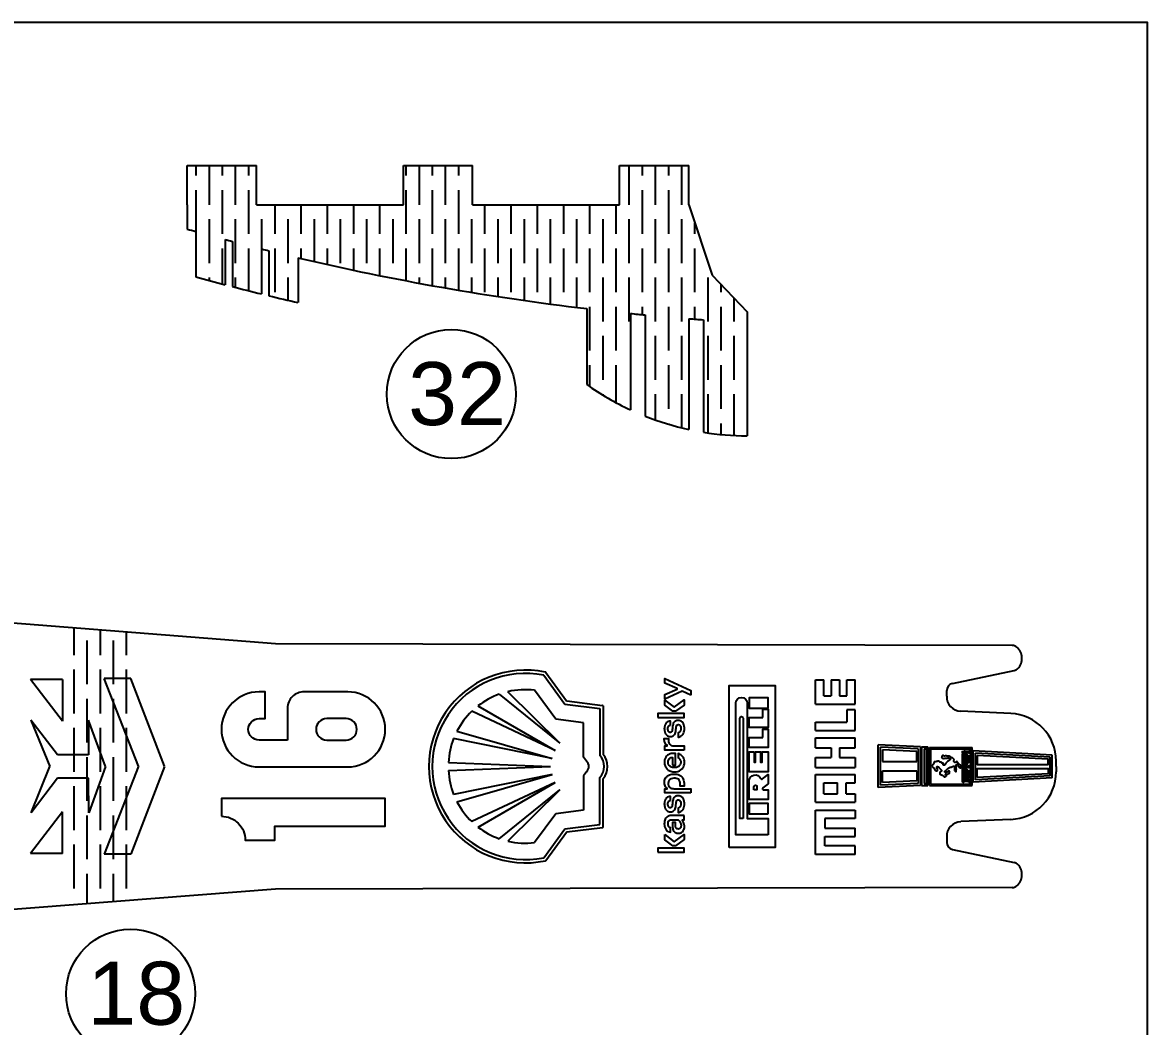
# Model space of a CAD drawing. Header units: centimetres. Extents: x 56783 to 57745, y 15612 to 15912.
# Drawn here: x 57197.5 to 57283.2, y 15835.4 to 15911.9 of the extents above; entities that cross this region are included whole.
import ezdxf

# ---------------------------------------------------------------- set-up
doc = ezdxf.new("R2010")
doc.units = ezdxf.units.CM
doc.header["$MEASUREMENT"] = 0
for name, color, linetype in [('Exterior', 7, 'Continuous'), ('Kerf', 1, 'Continuous'), ('NUMEROS', 7, 'Continuous'), ('Publicidades', 6, 'Continuous')]:
    doc.layers.add(name, color=color, linetype=linetype)

msp = doc.modelspace()

# ---------------------------------------------------------------- linework, layer by layer
at = {"color": 6}
for p, q in [((57265.898, 15856.688), (57265.898, 15853.743)), ((57265.981, 15856.69), (57265.981, 15853.741)), ((57266.462, 15853.741), (57266.462, 15856.69)), ((57266.592, 15853.752), (57266.592, 15856.624)), ((57269.836, 15853.752), (57269.836, 15856.624)), ((57265.898, 15853.743), (57262.676, 15853.596)), ((57265.731, 15853.902), (57262.843, 15853.771)), ((57265.981, 15853.741), (57266.462, 15853.741))]:
    msp.add_line(p, q, dxfattribs=at)
at = {"layer": 'Exterior'}
for p, q in [((57210.019, 15900.989), (57215.297, 15900.989)), ((57210.019, 15897.989), (57210.019, 15900.989)), ((57215.297, 15897.989), (57215.297, 15900.989)), ((57226.492, 15900.989), (57231.769, 15900.989)), ((57226.492, 15897.989), (57226.492, 15900.989)), ((57231.769, 15897.989), (57231.769, 15900.989)), ((57242.964, 15900.989), (57248.242, 15900.989)), ((57242.964, 15897.989), (57242.964, 15900.989)), ((57248.242, 15897.989), (57248.242, 15900.989)), ((57210.019, 15897.989), (57210.019, 15896.134)), ((57215.297, 15897.989), (57226.492, 15897.989)), ((57231.769, 15897.989), (57242.964, 15897.989)), ((57248.242, 15897.989), (57250.035, 15892.631)), ((57248.708, 15895.772), (57248.708, 15896.594)), ((57210.681, 15895.949), (57210.681, 15892.491)), ((57212.903, 15895.344), (57212.903, 15891.896)), ((57213.459, 15895.197), (57213.459, 15891.752)), ((57215.681, 15894.626), (57215.681, 15891.192)), ((57216.237, 15894.488), (57216.237, 15891.056)), ((57218.459, 15893.951), (57218.459, 15890.529)), ((57250.035, 15892.631), (57252.686, 15889.822)), ((57240.464, 15890.073), (57240.464, 15884.292)), ((57243.797, 15889.707), (57243.797, 15882.364)), ((57252.686, 15889.822), (57252.686, 15880.378)), ((57244.908, 15889.598), (57244.908, 15881.887)), ((57248.242, 15889.308), (57248.242, 15880.869)), ((57249.353, 15889.223), (57249.353, 15880.657)), ((57216.741, 15864.533), (57166.84, 15868.435)), ((57272.881, 15864.417), (57216.741, 15864.533)), ((57268.341, 15861.52), (57273.031, 15862.494)), ((57267.899, 15860.546), (57267.898, 15860.974)), ((57272.779, 15859.221), (57268.964, 15859.392)), ((57276.233, 15855.188), (57276.235, 15855.604)), ((57276.233, 15855.188), (57276.235, 15854.772)), ((57272.779, 15851.155), (57268.964, 15850.984)), ((57267.899, 15849.831), (57267.898, 15849.402)), ((57268.341, 15848.857), (57273.031, 15847.882)), ((57216.741, 15845.844), (57166.84, 15841.942)), ((57272.881, 15845.959), (57216.741, 15845.844))]:
    msp.add_line(p, q, dxfattribs=at)
msp.add_lwpolyline([(56783.2, 15611.875), (57283.2, 15611.875), (57283.2, 15911.875), (56783.2, 15911.875)], close=True, dxfattribs=at)
for centre, radius, start, end in [((57263.697, 16086.253), 197.551, 254.23354, 254.43285), ((57263.697, 16086.253), 197.551, 255.10084, 255.26751), ((57263.697, 16086.253), 197.551, 255.93293, 256.09898), ((57263.697, 16086.253), 197.551, 256.762, 263.24596), ((57263.697, 16086.253), 200.884, 254.69754, 255.35365), ((57263.697, 16086.253), 200.884, 255.51736, 256.17103), ((57263.697, 16086.253), 200.884, 256.33416, 256.98556), ((57263.697, 16086.253), 197.551, 264.21855, 264.54236), ((57263.697, 16086.253), 197.551, 265.5128, 265.83597), ((57252.804, 15901.785), 21.408, 234.79903, 245.11884), ((57252.804, 15901.785), 21.408, 248.35623, 257.69439), ((57252.804, 15901.785), 21.408, 260.7221, 269.68404), ((57272.88, 15863.862), 0.556, 48.85804, 89.88223), ((57272.505, 15863.432), 1.126, 316.41744, 48.85804), ((57272.918, 15863.038), 0.556, 281.73842, 316.41744), ((57268.454, 15860.976), 0.556, 101.73842, 180.12766), ((57269.009, 15860.504), 1.111, 177.87878, 267.67809), ((57272.623, 15855.614), 3.611, 359.85659, 87.53523), ((57272.623, 15854.763), 3.611, 272.46477, 0.14341), ((57269.009, 15849.872), 1.111, 92.32191, 182.12122), ((57268.454, 15849.401), 0.556, 179.87234, 258.26158), ((57272.918, 15847.338), 0.556, 43.58256, 78.26158), ((57272.505, 15846.944), 1.126, 311.14196, 43.58256), ((57272.88, 15846.515), 0.556, 270.11777, 311.14196)]:
    msp.add_arc(centre, radius, start, end, dxfattribs=at)
at = {"layer": 'Kerf'}
for p, q in [((57210.708, 15900.216), (57210.708, 15900.989)), ((57211.708, 15897.994), (57211.708, 15900.989)), ((57212.708, 15900.216), (57212.708, 15900.989)), ((57213.708, 15897.994), (57213.708, 15900.989)), ((57214.708, 15900.216), (57214.708, 15900.989)), ((57226.708, 15900.216), (57226.708, 15900.989)), ((57227.708, 15897.994), (57227.708, 15900.989)), ((57228.708, 15900.216), (57228.708, 15900.989)), ((57229.708, 15897.994), (57229.708, 15900.989)), ((57230.708, 15900.216), (57230.708, 15900.989)), ((57243.708, 15897.994), (57243.708, 15900.989)), ((57244.708, 15900.216), (57244.708, 15900.989)), ((57245.708, 15897.994), (57245.708, 15900.989)), ((57246.708, 15900.216), (57246.708, 15900.989)), ((57247.708, 15897.994), (57247.708, 15900.989)), ((57210.708, 15895.772), (57210.708, 15899.105)), ((57212.708, 15895.772), (57212.708, 15899.105)), ((57214.708, 15895.772), (57214.708, 15899.105)), ((57226.708, 15895.772), (57226.708, 15899.105)), ((57228.708, 15895.772), (57228.708, 15899.105)), ((57230.708, 15895.772), (57230.708, 15899.105)), ((57244.708, 15895.772), (57244.708, 15899.105)), ((57246.708, 15895.772), (57246.708, 15899.105)), ((57216.708, 15895.772), (57216.708, 15897.989)), ((57218.708, 15895.772), (57218.708, 15897.989)), ((57220.708, 15895.772), (57220.708, 15897.989)), ((57222.708, 15895.772), (57222.708, 15897.989)), ((57224.708, 15895.772), (57224.708, 15897.989)), ((57232.708, 15895.772), (57232.708, 15897.989)), ((57234.708, 15895.772), (57234.708, 15897.989)), ((57236.708, 15895.772), (57236.708, 15897.989)), ((57238.708, 15895.772), (57238.708, 15897.989)), ((57240.708, 15895.772), (57240.708, 15897.989)), ((57242.708, 15895.772), (57242.708, 15897.989)), ((57211.708, 15893.55), (57211.708, 15896.883)), ((57213.708, 15893.55), (57213.708, 15896.883)), ((57215.708, 15894.619), (57215.708, 15896.883)), ((57217.708, 15893.55), (57217.708, 15896.883)), ((57219.708, 15893.662), (57219.708, 15896.883)), ((57221.708, 15893.55), (57221.708, 15896.883)), ((57223.708, 15893.55), (57223.708, 15896.883)), ((57225.708, 15893.55), (57225.708, 15896.883)), ((57227.708, 15893.55), (57227.708, 15896.883)), ((57229.708, 15893.55), (57229.708, 15896.883)), ((57231.708, 15893.55), (57231.708, 15896.883)), ((57233.708, 15893.55), (57233.708, 15896.883)), ((57235.708, 15893.55), (57235.708, 15896.883)), ((57237.708, 15893.55), (57237.708, 15896.883)), ((57239.708, 15893.55), (57239.708, 15896.883)), ((57241.708, 15893.55), (57241.708, 15896.883)), ((57243.708, 15893.55), (57243.708, 15896.883)), ((57245.708, 15893.55), (57245.708, 15896.883)), ((57247.708, 15893.55), (57247.708, 15896.883)), ((57212.708, 15891.947), (57212.708, 15894.661)), ((57214.708, 15891.434), (57214.708, 15894.661)), ((57216.708, 15891.328), (57216.708, 15894.661)), ((57218.708, 15893.893), (57218.708, 15894.661)), ((57220.708, 15893.436), (57220.708, 15894.661)), ((57222.708, 15893.001), (57222.708, 15894.661)), ((57224.708, 15892.588), (57224.708, 15894.661)), ((57226.708, 15892.196), (57226.708, 15894.661)), ((57228.708, 15891.825), (57228.708, 15894.661)), ((57230.708, 15891.476), (57230.708, 15894.661)), ((57232.708, 15891.328), (57232.708, 15894.661)), ((57234.708, 15891.328), (57234.708, 15894.661)), ((57236.708, 15891.328), (57236.708, 15894.661)), ((57238.708, 15891.328), (57238.708, 15894.661)), ((57240.708, 15891.328), (57240.708, 15894.661)), ((57242.708, 15891.328), (57242.708, 15894.661)), ((57244.708, 15891.328), (57244.708, 15894.661)), ((57246.708, 15891.328), (57246.708, 15894.661)), ((57248.708, 15891.328), (57248.708, 15894.661)), ((57211.708, 15892.213), (57211.708, 15892.439)), ((57213.708, 15891.688), (57213.708, 15892.439)), ((57217.708, 15890.704), (57217.708, 15892.439)), ((57227.708, 15892.008), (57227.708, 15892.439)), ((57229.708, 15891.648), (57229.708, 15892.439)), ((57231.708, 15891.309), (57231.708, 15892.439)), ((57233.708, 15890.991), (57233.708, 15892.439)), ((57235.708, 15890.695), (57235.708, 15892.439)), ((57237.708, 15890.419), (57237.708, 15892.439)), ((57239.708, 15890.164), (57239.708, 15892.439)), ((57241.708, 15889.105), (57241.708, 15892.439)), ((57243.708, 15889.105), (57243.708, 15892.439)), ((57245.708, 15889.105), (57245.708, 15892.439)), ((57247.708, 15889.105), (57247.708, 15892.439)), ((57249.708, 15889.105), (57249.708, 15892.439)), ((57250.708, 15891.328), (57250.708, 15891.917)), ((57251.708, 15889.105), (57251.708, 15890.858)), ((57240.708, 15886.883), (57240.708, 15890.216)), ((57242.708, 15886.883), (57242.708, 15890.216)), ((57244.708, 15889.617), (57244.708, 15890.216)), ((57246.708, 15886.883), (57246.708, 15890.216)), ((57248.708, 15889.271), (57248.708, 15890.216)), ((57250.708, 15886.883), (57250.708, 15890.216)), ((57241.708, 15884.661), (57241.708, 15887.994)), ((57245.708, 15884.661), (57245.708, 15887.994)), ((57247.708, 15884.661), (57247.708, 15887.994)), ((57249.708, 15884.661), (57249.708, 15887.994)), ((57251.708, 15884.661), (57251.708, 15887.994)), ((57240.708, 15884.122), (57240.708, 15885.772)), ((57242.708, 15882.907), (57242.708, 15885.772)), ((57246.708, 15882.439), (57246.708, 15885.772)), ((57250.708, 15882.439), (57250.708, 15885.772)), ((57241.708, 15883.477), (57241.708, 15883.55)), ((57245.708, 15881.587), (57245.708, 15883.55)), ((57247.708, 15880.993), (57247.708, 15883.55)), ((57249.708, 15880.602), (57249.708, 15883.55)), ((57251.708, 15880.405), (57251.708, 15883.55)), ((57246.708, 15881.263), (57246.708, 15881.328)), ((57250.708, 15880.48), (57250.708, 15881.328)), ((57201.397, 15863.678), (57201.397, 15865.732)), ((57203.397, 15863.678), (57203.397, 15865.576)), ((57205.397, 15863.678), (57205.397, 15865.42)), ((57202.397, 15861.456), (57202.397, 15864.789)), ((57204.397, 15861.456), (57204.397, 15864.789)), ((57201.397, 15859.234), (57201.397, 15862.567)), ((57203.397, 15859.234), (57203.397, 15862.567)), ((57205.397, 15859.234), (57205.397, 15862.567)), ((57202.397, 15857.011), (57202.397, 15860.345)), ((57204.397, 15857.011), (57204.397, 15860.345)), ((57201.397, 15854.789), (57201.397, 15858.122)), ((57203.397, 15854.789), (57203.397, 15858.122)), ((57205.397, 15854.789), (57205.397, 15858.122)), ((57202.397, 15852.567), (57202.397, 15855.9)), ((57204.397, 15852.567), (57204.397, 15855.9)), ((57201.397, 15850.345), (57201.397, 15853.678)), ((57203.397, 15850.345), (57203.397, 15853.678)), ((57205.397, 15850.345), (57205.397, 15853.678)), ((57202.397, 15848.122), (57202.397, 15851.456)), ((57204.397, 15848.122), (57204.397, 15851.456)), ((57201.397, 15845.9), (57201.397, 15849.234)), ((57203.397, 15845.9), (57203.397, 15849.234)), ((57205.397, 15845.9), (57205.397, 15849.234)), ((57202.397, 15844.722), (57202.397, 15847.011)), ((57204.397, 15844.878), (57204.397, 15847.011))]:
    msp.add_line(p, q, dxfattribs=at)
at = {"layer": 'NUMEROS'}
for centre in [(57230.149, 15883.562), (57205.701, 15837.874)]:
    msp.add_circle(centre, 4.919, dxfattribs=at)
at = {"layer": 'Publicidades'}
for p, q in [((57237.347, 15862.352), (57238.93, 15860.194)), ((57200.5, 15861.812), (57198.07, 15861.812)), ((57200.5, 15858.64), (57198.07, 15861.812)), ((57200.5, 15861.812), (57200.5, 15858.64)), ((57205.717, 15861.904), (57203.677, 15861.904)), ((57206.299, 15855.204), (57203.677, 15861.904)), ((57208.288, 15855.209), (57205.717, 15861.904)), ((57237.191, 15862.136), (57238.801, 15859.942)), ((57257.89, 15859.938), (57257.89, 15861.799)), ((57257.89, 15861.799), (57258.529, 15861.799)), ((57258.529, 15860.577), (57258.529, 15861.799)), ((57259.085, 15861.799), (57259.723, 15861.799)), ((57259.085, 15861.799), (57259.085, 15860.577)), ((57259.723, 15861.799), (57259.723, 15860.577)), ((57260.279, 15860.577), (57260.279, 15861.799)), ((57260.279, 15861.799), (57260.918, 15861.799)), ((57260.918, 15859.938), (57260.918, 15861.799)), ((57233.794, 15860.696), (57238.414, 15856.954)), ((57238.414, 15856.954), (57234.446, 15860.887)), ((57238.103, 15858.798), (57236.484, 15860.993)), ((57258.529, 15860.577), (57259.085, 15860.577)), ((57259.723, 15860.577), (57260.279, 15860.577)), ((57232.171, 15859.804), (57238.045, 15856.411)), ((57238.801, 15859.942), (57241.459, 15859.612)), ((57238.958, 15860.178), (57241.676, 15859.841)), ((57241.713, 15859.799), (57241.713, 15856.132)), ((57257.89, 15859.938), (57260.918, 15859.938)), ((57238.045, 15856.411), (57231.699, 15859.393)), ((57241.459, 15859.612), (57241.459, 15856.022)), ((57260.279, 15859.494), (57260.279, 15858.577)), ((57260.918, 15859.494), (57260.279, 15859.494)), ((57260.918, 15857.938), (57260.918, 15859.494)), ((57200.125, 15856.083), (57198.098, 15858.725)), ((57198.098, 15858.725), (57199.534, 15855.188)), ((57203.784, 15855.198), (57202.489, 15858.725)), ((57202.489, 15858.725), (57202.489, 15856.083)), ((57240.218, 15858.526), (57238.103, 15858.798)), ((57240.218, 15855.906), (57240.218, 15858.526)), ((57257.89, 15857.938), (57257.89, 15858.577)), ((57257.89, 15858.577), (57260.279, 15858.577)), ((57237.82, 15855.808), (57230.318, 15857.318)), ((57230.571, 15857.877), (57237.82, 15855.808)), ((57257.89, 15857.938), (57260.918, 15857.938)), ((57257.89, 15856.605), (57257.89, 15857.383)), ((57257.89, 15857.383), (57260.918, 15857.383)), ((57260.918, 15856.605), (57260.918, 15857.383)), ((57257.89, 15856.605), (57259.085, 15856.605)), ((57259.723, 15856.605), (57260.918, 15856.605)), ((57262.676, 15853.596), (57262.676, 15856.834)), ((57265.898, 15856.688), (57262.676, 15856.834)), ((57262.843, 15853.771), (57262.843, 15856.66)), ((57265.731, 15856.528), (57262.843, 15856.66)), ((57263.009, 15856.465), (57263.009, 15855.576)), ((57265.62, 15856.326), (57263.009, 15856.465)), ((57265.62, 15855.576), (57265.62, 15856.326)), ((57265.731, 15856.528), (57265.731, 15853.902)), ((57265.981, 15856.69), (57266.462, 15856.69)), ((57266.176, 15856.528), (57266.176, 15853.902)), ((57266.176, 15856.528), (57266.368, 15856.528)), ((57266.368, 15856.528), (57266.368, 15853.902)), ((57266.592, 15856.624), (57269.836, 15856.624)), ((57266.699, 15853.849), (57266.699, 15856.528)), ((57266.699, 15856.528), (57269.729, 15856.528)), ((57269.729, 15853.849), (57269.729, 15856.528)), ((57275.946, 15856.049), (57269.914, 15856.386)), ((57269.914, 15853.99), (57269.914, 15856.386)), ((57202.489, 15856.083), (57200.125, 15856.083)), ((57229.926, 15855.499), (57237.711, 15855.188)), ((57240.458, 15855.586), (57240.218, 15855.906)), ((57257.89, 15855.105), (57257.89, 15855.883)), ((57257.89, 15855.883), (57259.085, 15855.883)), ((57259.723, 15855.883), (57260.918, 15855.883)), ((57260.918, 15855.883), (57260.918, 15855.105)), ((57263.009, 15855.576), (57265.62, 15855.576)), ((57275.779, 15855.892), (57270.081, 15856.21)), ((57270.081, 15854.166), (57270.081, 15856.21)), ((57275.779, 15854.484), (57275.779, 15855.892)), ((57275.946, 15854.327), (57275.946, 15856.049)), ((57198.115, 15851.645), (57199.534, 15855.188)), ((57203.784, 15855.198), (57202.506, 15851.665)), ((57206.299, 15855.204), (57203.677, 15848.504)), ((57208.288, 15855.199), (57205.717, 15848.504)), ((57229.926, 15854.877), (57237.711, 15855.189)), ((57237.82, 15854.568), (57230.321, 15853.059)), ((57230.574, 15852.5), (57237.82, 15854.568)), ((57240.458, 15854.79), (57240.218, 15854.47)), ((57257.89, 15855.105), (57260.918, 15855.105)), ((57257.89, 15852.466), (57257.89, 15854.577)), ((57257.89, 15854.577), (57260.918, 15854.577)), ((57260.918, 15853.938), (57260.918, 15854.577)), ((57263.009, 15853.965), (57263.009, 15854.854)), ((57263.009, 15854.854), (57265.62, 15854.854)), ((57265.62, 15854.854), (57265.62, 15854.104)), ((57200.129, 15854.296), (57198.115, 15851.645)), ((57202.494, 15854.308), (57200.129, 15854.296)), ((57202.506, 15851.665), (57202.494, 15854.308)), ((57238.045, 15853.966), (57231.704, 15850.986)), ((57232.177, 15850.576), (57238.045, 15853.966)), ((57240.218, 15854.47), (57240.218, 15851.85)), ((57241.459, 15850.764), (57241.459, 15854.354)), ((57241.713, 15850.578), (57241.713, 15854.244)), ((57258.529, 15853.105), (57258.529, 15853.938)), ((57258.529, 15853.938), (57259.585, 15853.938)), ((57259.585, 15853.105), (57259.585, 15853.938)), ((57260.223, 15853.938), (57260.918, 15853.938)), ((57260.223, 15853.105), (57260.223, 15853.938)), ((57265.62, 15854.104), (57263.009, 15853.965)), ((57266.176, 15853.902), (57266.368, 15853.902)), ((57266.699, 15853.849), (57269.729, 15853.849)), ((57275.946, 15854.327), (57269.914, 15853.99)), ((57275.779, 15854.484), (57270.081, 15854.166)), ((57233.801, 15849.686), (57238.414, 15853.422)), ((57238.414, 15853.422), (57234.452, 15849.495)), ((57258.529, 15853.105), (57259.585, 15853.105)), ((57260.223, 15853.105), (57260.918, 15853.105)), ((57260.918, 15853.105), (57260.918, 15852.466)), ((57257.89, 15852.466), (57260.918, 15852.466)), ((57200.5, 15851.724), (57198.07, 15848.552)), ((57200.5, 15848.552), (57200.5, 15851.724)), ((57238.103, 15851.578), (57236.49, 15849.392)), ((57240.218, 15851.85), (57238.103, 15851.578)), ((57257.89, 15848.494), (57257.89, 15851.855)), ((57257.89, 15851.855), (57260.918, 15851.855)), ((57260.918, 15851.216), (57258.612, 15851.216)), ((57258.612, 15851.216), (57258.612, 15850.494)), ((57260.918, 15851.855), (57260.918, 15851.216)), ((57237.191, 15848.24), (57238.801, 15850.435)), ((57238.801, 15850.435), (57241.459, 15850.764)), ((57238.958, 15850.199), (57241.676, 15850.536)), ((57258.612, 15850.494), (57260.918, 15850.494)), ((57260.918, 15849.855), (57260.918, 15850.494)), ((57237.347, 15848.025), (57238.93, 15850.182)), ((57258.612, 15849.133), (57258.612, 15849.855)), ((57258.612, 15849.855), (57260.918, 15849.855)), ((57200.5, 15848.552), (57198.07, 15848.552)), ((57260.918, 15849.133), (57258.612, 15849.133)), ((57260.918, 15848.494), (57260.918, 15849.133)), ((57205.717, 15848.504), (57203.677, 15848.504)), ((57260.918, 15848.494), (57257.89, 15848.494))]:
    msp.add_line(p, q, dxfattribs=at)
at = {"layer": 'Publicidades', "color": 6}
msp.add_line((57266.592, 15853.752), (57269.836, 15853.752), dxfattribs=at)
at = {"layer": 'Publicidades'}
for points in [[(57248.392, 15860.631), (57247.73, 15860.935), (57246.414, 15860.321), (57246.414, 15860.673), (57247.362, 15861.081), (57247.362, 15861.126), (57246.414, 15861.53), (57246.414, 15861.883), (57248.392, 15860.971)], [(57251.322, 15849.02), (57251.322, 15861.356), (57254.835, 15861.356), (57254.835, 15849.02)], [(57246.414, 15860.25), (57247.119, 15859.709), (57247.879, 15860.268), (57247.879, 15859.873), (57247.216, 15859.396), (57247.025, 15859.396), (57246.414, 15859.861)], [(57254.299, 15859.637), (57254.299, 15860.424), (57252.852, 15860.424), (57252.852, 15859.637)], [(57245.873, 15858.91), (57247.879, 15858.91), (57247.879, 15859.229), (57245.873, 15859.229)], [(57253.882, 15858.932), (57253.882, 15859.556), (57254.299, 15859.556), (57254.299, 15858.149), (57252.852, 15858.149), (57252.852, 15858.932)], [(57253.882, 15857.408), (57253.882, 15858.031), (57254.299, 15858.031), (57254.299, 15856.625), (57252.852, 15856.625), (57252.852, 15857.408)], [(57253.227, 15856.317), (57253.227, 15855.508), (57253.329, 15855.508), (57253.329, 15856.317), (57253.714, 15856.317), (57253.714, 15855.508), (57253.829, 15855.508), (57253.829, 15856.317), (57254.299, 15856.317), (57254.299, 15854.786), (57252.852, 15854.786), (57252.852, 15856.317)], [(57270.211, 15856.017), (57270.211, 15855.352), (57275.628, 15855.352), (57275.628, 15855.755)], [(57270.211, 15854.359), (57270.211, 15855.025), (57275.628, 15855.025), (57275.628, 15854.621)], [(57254.299, 15851.586), (57254.299, 15852.373), (57252.852, 15852.373), (57252.852, 15851.586)], [(57246.414, 15849.994), (57247.119, 15849.453), (57247.879, 15850.012), (57247.879, 15849.617), (57247.216, 15849.14), (57247.025, 15849.14), (57246.414, 15849.605)], [(57245.873, 15848.654), (57247.879, 15848.654), (57247.879, 15848.973), (57245.873, 15848.973)]]:
    msp.add_lwpolyline(points, close=True, dxfattribs=at)
for points in [[(57217.663, 15857.197), (57215.487, 15857.197, -1), (57215.487, 15858.834), (57215.944, 15858.834), (57215.944, 15860.877), (57215.487, 15860.877, 1), (57215.487, 15855.155), (57222.245, 15855.155, 1), (57222.245, 15860.877), (57218.913, 15860.877, 0.414214), (57217.663, 15859.627)], [(57254.299, 15849.99), (57251.825, 15849.99), (57251.825, 15860.01, -1), (57252.698, 15860.01), (57252.698, 15851.217), (57254.299, 15851.217)], [(57222.125, 15858.834), (57220.653, 15858.834, 1), (57220.653, 15857.197), (57222.125, 15857.197, 1)], [(57252.398, 15851.219), (57252.134, 15851.219), (57252.134, 15858.857, -1), (57252.398, 15858.857)], [(57246.839, 15858.34), (57246.839, 15858.647, 0.169412), (57246.558, 15858.541, 0.123203), (57246.438, 15858.376, 0.054217), (57246.387, 15858.196, 0.080232), (57246.385, 15857.94, 0.06044), (57246.443, 15857.733, 0.076557), (57246.507, 15857.628, 0.071394), (57246.624, 15857.524, 0.112166), (57246.76, 15857.472, 0.06386), (57246.918, 15857.471, 0.124107), (57247.06, 15857.525, 0.091845), (57247.157, 15857.623, 0.090427), (57247.227, 15857.782, 0.023632), (57247.254, 15857.926, 0.019883), (57247.271, 15858.095, -0.035855), (57247.292, 15858.253, -0.108542), (57247.325, 15858.328, -0.179012), (57247.389, 15858.37, -0.079288), (57247.464, 15858.376, -0.188875), (57247.569, 15858.323, -0.177782), (57247.63, 15858.173, -0.007731), (57247.632, 15858.013, -0.090242), (57247.621, 15857.955, -0.003885), (57247.592, 15857.879, -0.143547), (57247.539, 15857.81, -0.007285), (57247.484, 15857.771, -0.109668), (57247.425, 15857.748), (57247.425, 15857.416, 0.11157), (57247.642, 15857.492, 0.079125), (57247.761, 15857.595, 0.05716), (57247.836, 15857.709, 0.071523), (57247.898, 15857.892, 0.058718), (57247.914, 15858.136, 0.071948), (57247.867, 15858.37, 0.075417), (57247.791, 15858.513, 0.094129), (57247.66, 15858.633, 0.108714), (57247.497, 15858.691, 0.045747), (57247.384, 15858.694, 0.067235), (57247.278, 15858.673, 0.08121), (57247.176, 15858.619, 0.138352), (57247.061, 15858.465, 0.037918), (57247.021, 15858.331, 0.047572), (57247.002, 15858.171, -0.037792), (57246.985, 15858.006, -0.014923), (57246.962, 15857.9, -0.176788), (57246.899, 15857.803, -0.225985), (57246.807, 15857.786, -0.126892), (57246.713, 15857.838, -0.126256), (57246.679, 15857.892, -0.02947), (57246.651, 15858.001, -0.109469), (57246.655, 15858.137, -0.042259), (57246.689, 15858.238, -0.157453), (57246.752, 15858.31, -0.096727)], [(57247.879, 15856.441), (57246.414, 15856.441), (57246.414, 15856.76), (57246.584, 15856.76), (57246.584, 15856.806, -0.266875), (57246.379, 15857.154, 0.009913), (57246.377, 15857.204), (57246.377, 15857.321), (57246.7, 15857.321), (57246.7, 15857.119, 0.180998), (57246.778, 15856.88, 0.151749), (57246.906, 15856.793, 0.054338), (57247.082, 15856.761, 0.028623), (57247.113, 15856.76), (57247.879, 15856.76)], [(57269.571, 15853.971), (57269.571, 15853.999, 0.491602), (57269.535, 15854.041), (57269.233, 15854.041, 0.096913), (57269.193, 15854.035, 0.137512), (57269.178, 15854.025, 0.185596), (57269.171, 15854.005), (57269.171, 15853.973), (57269.107, 15854.009), (57269.107, 15856.162), (57269.171, 15856.162), (57269.171, 15854.181, 0.500456), (57269.212, 15854.139), (57269.307, 15854.139, 0.351132), (57269.32, 15854.184, 0.195882), (57269.302, 15854.202, 0.109903), (57269.275, 15854.206), (57269.275, 15854.248), (57269.43, 15854.248), (57269.43, 15854.206, 0.147332), (57269.41, 15854.199, 0.040669), (57269.4, 15854.191, 0.102306), (57269.393, 15854.18, 0.058304), (57269.391, 15854.17, 0.064598), (57269.391, 15854.162, 0.058209), (57269.393, 15854.152, 0.140269), (57269.398, 15854.145, 0.084043), (57269.406, 15854.141, 0.101011), (57269.418, 15854.139), (57269.535, 15854.139, 0.253673), (57269.564, 15854.16, 0.089981), (57269.571, 15854.186, 0.02947), (57269.571, 15854.191), (57269.571, 15854.216), (57269.622, 15854.216), (57269.622, 15853.971)], [(57269.622, 15855.847), (57269.58, 15855.847, 0.16313), (57269.573, 15855.872, 0.160471), (57269.563, 15855.88, 0.065434), (57269.549, 15855.883), (57269.313, 15855.883, 0.358009), (57269.286, 15855.847), (57269.244, 15855.847), (57269.244, 15855.971, 0.262136), (57269.269, 15855.993, -0.045381), (57269.248, 15856.033, -0.025349), (57269.238, 15856.062, -0.04842), (57269.233, 15856.086, -0.079598), (57269.235, 15856.117, -0.124727), (57269.248, 15856.142, -0.13705), (57269.266, 15856.154, -0.075536), (57269.286, 15856.157), (57269.44, 15856.157), (57269.44, 15856.059), (57269.321, 15856.059, 0.225235), (57269.297, 15856.051, 0.185637), (57269.293, 15856.044, -0.008917), (57269.293, 15856.039, 0.105971), (57269.301, 15856.02, 0.002807), (57269.313, 15856.003, 0.07542), (57269.335, 15855.981), (57269.548, 15855.981, 0.218103), (57269.572, 15855.993, 0.068734), (57269.578, 15856.004, 0.103578), (57269.581, 15856.017), (57269.622, 15856.017)], [(57248.392, 15853.174), (57246.414, 15853.174), (57246.414, 15853.493), (57246.584, 15853.493), (57246.584, 15853.539, -0.155973), (57246.406, 15853.785, -0.069219), (57246.378, 15853.939, -0.064892), (57246.394, 15854.118, -0.069), (57246.451, 15854.271, -0.092546), (57246.585, 15854.437, -0.082544), (57246.768, 15854.547, -0.052637), (57246.951, 15854.599, -0.053453), (57247.186, 15854.613, -0.032698), (57247.338, 15854.596, -0.072464), (57247.536, 15854.53, -0.081194), (57247.699, 15854.412, -0.067822), (57247.788, 15854.293, -0.058381), (57247.85, 15854.144, -0.073136), (57247.879, 15853.925), (57247.879, 15853.691), (57247.578, 15853.691), (57247.578, 15853.907, 0.162073), (57247.506, 15854.153, 0.157348), (57247.381, 15854.249, 0.061908), (57247.193, 15854.29, 0.070986), (57247.005, 15854.281, 0.096682), (57246.808, 15854.202, 0.188785), (57246.698, 15854.048, 0.031572), (57246.676, 15853.932, 0.129627), (57246.703, 15853.737, 0.109807), (57246.804, 15853.593, 0.132987), (57246.952, 15853.517, 0.041625), (57247.134, 15853.493), (57248.392, 15853.493)], [(57254.299, 15853.861), (57253.896, 15853.561, 0.721987), (57253.949, 15853.401), (57254.299, 15853.401), (57254.299, 15852.666), (57252.852, 15852.666), (57252.852, 15854.077, -0.812153), (57253.729, 15854.276, 0.477093), (57253.863, 15854.242), (57254.299, 15854.567)], [(57269.622, 15855.089), (57269.58, 15855.089, 0.16313), (57269.573, 15855.114, 0.160471), (57269.563, 15855.123, 0.065434), (57269.549, 15855.126), (57269.313, 15855.126, 0.358009), (57269.286, 15855.089), (57269.244, 15855.089), (57269.244, 15855.214, 0.262136), (57269.269, 15855.236, -0.045381), (57269.248, 15855.276, -0.025349), (57269.238, 15855.304, -0.04842), (57269.233, 15855.329, -0.079598), (57269.235, 15855.36, -0.124727), (57269.248, 15855.384, -0.13705), (57269.266, 15855.397, -0.075536), (57269.286, 15855.4), (57269.44, 15855.4), (57269.44, 15855.302), (57269.321, 15855.302, 0.225235), (57269.297, 15855.294, 0.185637), (57269.293, 15855.287, -0.008917), (57269.293, 15855.282, 0.105971), (57269.301, 15855.262, 0.002807), (57269.313, 15855.246, 0.07542), (57269.335, 15855.224), (57269.548, 15855.224, 0.218103), (57269.572, 15855.235, 0.068734), (57269.578, 15855.246, 0.103578), (57269.581, 15855.26), (57269.622, 15855.26)], [(57269.622, 15854.711), (57269.58, 15854.711, 0.16313), (57269.573, 15854.736, 0.160471), (57269.563, 15854.745, 0.065434), (57269.549, 15854.748), (57269.313, 15854.748, 0.358009), (57269.286, 15854.711), (57269.244, 15854.711), (57269.244, 15854.836, 0.262136), (57269.269, 15854.858, -0.045381), (57269.248, 15854.898, -0.025349), (57269.238, 15854.926, -0.04842), (57269.233, 15854.951, -0.079598), (57269.235, 15854.982, -0.124727), (57269.248, 15855.007, -0.13705), (57269.266, 15855.019, -0.075536), (57269.286, 15855.022), (57269.44, 15855.022), (57269.44, 15854.924), (57269.321, 15854.924, 0.225235), (57269.297, 15854.916, 0.185637), (57269.293, 15854.909, -0.008917), (57269.293, 15854.904, 0.105971), (57269.301, 15854.884, 0.002807), (57269.313, 15854.868, 0.07542), (57269.335, 15854.846), (57269.548, 15854.846, 0.218103), (57269.572, 15854.857, 0.068734), (57269.578, 15854.868, 0.103578), (57269.581, 15854.882), (57269.622, 15854.882)], [(57253.203, 15853.4), (57253.203, 15853.659, -1), (57253.439, 15853.659), (57253.439, 15853.4)], [(57246.839, 15852.605), (57246.839, 15852.912, 0.169412), (57246.558, 15852.805, 0.123203), (57246.438, 15852.64, 0.054217), (57246.387, 15852.46, 0.080232), (57246.385, 15852.205, 0.06044), (57246.443, 15851.997, 0.076557), (57246.507, 15851.892, 0.071394), (57246.624, 15851.788, 0.112166), (57246.76, 15851.737, 0.06386), (57246.918, 15851.735, 0.124107), (57247.06, 15851.789, 0.091845), (57247.157, 15851.888, 0.090427), (57247.227, 15852.046, 0.023632), (57247.254, 15852.19, 0.019883), (57247.271, 15852.359, -0.035855), (57247.292, 15852.517, -0.108542), (57247.325, 15852.593, -0.179012), (57247.389, 15852.635, -0.079288), (57247.464, 15852.64, -0.188875), (57247.569, 15852.588, -0.177782), (57247.63, 15852.437, -0.007731), (57247.632, 15852.277, -0.090242), (57247.621, 15852.219, -0.003885), (57247.592, 15852.143, -0.143547), (57247.539, 15852.074, -0.007285), (57247.484, 15852.036, -0.109668), (57247.425, 15852.012), (57247.425, 15851.68, 0.11157), (57247.642, 15851.756, 0.079125), (57247.761, 15851.86, 0.05716), (57247.836, 15851.973, 0.071523), (57247.898, 15852.157, 0.058718), (57247.914, 15852.4, 0.071948), (57247.867, 15852.635, 0.075417), (57247.791, 15852.777, 0.094129), (57247.66, 15852.898, 0.108714), (57247.497, 15852.955, 0.045747), (57247.384, 15852.959, 0.067235), (57247.278, 15852.938, 0.08121), (57247.176, 15852.883, 0.138352), (57247.061, 15852.729, 0.037918), (57247.021, 15852.595, 0.047572), (57247.002, 15852.436, -0.037792), (57246.985, 15852.271, -0.014923), (57246.962, 15852.164, -0.176788), (57246.899, 15852.068, -0.225985), (57246.807, 15852.05, -0.126892), (57246.713, 15852.102, -0.126256), (57246.679, 15852.156, -0.02947), (57246.651, 15852.265, -0.109469), (57246.655, 15852.402, -0.042259), (57246.689, 15852.503, -0.157453), (57246.752, 15852.574, -0.096727)], [(57212.626, 15851.395, -0.414214), (57214.444, 15849.578), (57216.698, 15849.578), (57216.698, 15850.651), (57225.106, 15850.651), (57225.106, 15852.76), (57212.626, 15852.76)], [(57247.879, 15851.445), (57246.9, 15851.445, 0.149349), (57246.598, 15851.364, 0.203089), (57246.415, 15851.101, 0.074718), (57246.377, 15850.819, 0.134731), (57246.481, 15850.414, 0.118153), (57246.644, 15850.245, 0.113693), (57246.839, 15850.178), (57246.839, 15850.521, -0.167378), (57246.726, 15850.592, -0.085349), (57246.685, 15850.665, -0.075632), (57246.661, 15850.786, -0.045216), (57246.667, 15850.907, -0.096492), (57246.704, 15851.013, -0.123563), (57246.776, 15851.088, -0.157121), (57246.931, 15851.126), (57247.432, 15851.126, -0.094329), (57247.593, 15850.926, -0.065008), (57247.637, 15850.807, -0.047888), (57247.651, 15850.706, -0.026675), (57247.65, 15850.662, -0.032045), (57247.642, 15850.605, -0.051844), (57247.625, 15850.549, -0.069098), (57247.59, 15850.491, -0.082819), (57247.548, 15850.454, -0.094933), (57247.479, 15850.428, -0.062671), (57247.423, 15850.424, -0.051045), (57247.365, 15850.434, -0.106804), (57247.304, 15850.467, -0.087645), (57247.26, 15850.519, -0.089676), (57247.232, 15850.596, -0.046957), (57247.225, 15850.695), (57247.225, 15850.928), (57246.994, 15850.928), (57246.995, 15850.622, 0.099904), (57247.059, 15850.34, 0.108799), (57247.163, 15850.199, 0.076834), (57247.27, 15850.131, 0.089324), (57247.416, 15850.097, 0.061473), (57247.564, 15850.108, 0.097526), (57247.694, 15850.161, 0.095051), (57247.824, 15850.287, 0.061299), (57247.87, 15850.374, 0.056887), (57247.91, 15850.526, 0.059156), (57247.913, 15850.678, 0.057884), (57247.874, 15850.856, 0.043587), (57247.822, 15850.974, 0.032008), (57247.754, 15851.08), (57247.754, 15851.126), (57247.879, 15851.126)]]:
    msp.add_lwpolyline(points, format="xyb", close=True, dxfattribs=at)
for points in [[(57259.085, 15856.605), (57259.085, 15855.883)], [(57259.723, 15856.605), (57259.723, 15855.883)]]:
    msp.add_lwpolyline(points, dxfattribs=at)
for points in [[(57269.581, 15856.385), (57269.622, 15856.385), (57269.622, 15856.215), (57269.58, 15856.215, 0.458298), (57269.549, 15856.251), (57269.313, 15856.251, 0.358704), (57269.286, 15856.215), (57269.244, 15856.215), (57269.244, 15856.385), (57269.286, 15856.385, 0.396118), (57269.315, 15856.349), (57269.548, 15856.349, 0.388027), (57269.581, 15856.385, -3.362407)], [(57246.994, 15855.301), (57247.225, 15855.301), (57247.225, 15856.188), (57247.073, 15856.188, 0.110928), (57246.738, 15856.118, 0.107667), (57246.538, 15855.968, 0.077693), (57246.433, 15855.801, 0.077888), (57246.382, 15855.597, 0.06802), (57246.392, 15855.356, 0.100349), (57246.492, 15855.105, 0.097412), (57246.678, 15854.914, 0.105957), (57246.946, 15854.804, 0.075253), (57247.286, 15854.793, 0.169051), (57247.724, 15855.007, 0.141473), (57247.89, 15855.312, 0.080034), (57247.908, 15855.615, 0.145313), (57247.777, 15855.935, 0.091496), (57247.584, 15856.102, 0.07197), (57247.425, 15856.166), (57247.425, 15855.85, -0.266077), (57247.623, 15855.569, -0.069941), (57247.616, 15855.407, -0.133226), (57247.541, 15855.252, -0.111899), (57247.403, 15855.15, -0.10121), (57247.185, 15855.104, -0.040038), (57246.994, 15855.118, -0.105464), (57246.838, 15855.177, -0.162369), (57246.682, 15855.372, -0.149105), (57246.668, 15855.603, -0.15086), (57246.789, 15855.805, -0.206726), (57246.994, 15855.875), (57246.994, 15855.301)], [(57269.581, 15855.796), (57269.622, 15855.796), (57269.622, 15855.6, -0.051523), (57269.616, 15855.533, -0.088386), (57269.607, 15855.508, -0.038231), (57269.595, 15855.491, -0.08328), (57269.572, 15855.471, -0.129423), (57269.537, 15855.46, 0.031858), (57269.514, 15855.458, -0.078677), (57269.486, 15855.458, 0.003364), (57269.454, 15855.462, -0.175149), (57269.427, 15855.476, -0.005169), (57269.414, 15855.491, -0.103793), (57269.402, 15855.512, -0.054184), (57269.396, 15855.544, 0.008987), (57269.392, 15855.581, -0.031101), (57269.389, 15855.625, 0.017784), (57269.388, 15855.649, 0.203089), (57269.384, 15855.658, 0.146049), (57269.374, 15855.662), (57269.314, 15855.662, 0.174195), (57269.288, 15855.653, 0.055244), (57269.283, 15855.648, 0.056985), (57269.276, 15855.637, 0.091785), (57269.272, 15855.623, 0.041211), (57269.272, 15855.611, 0.073011), (57269.275, 15855.598, 0.036115), (57269.28, 15855.586, 0.101079), (57269.29, 15855.574, 0.110497), (57269.305, 15855.567, -0.021424), (57269.327, 15855.561, 0.065595), (57269.348, 15855.558), (57269.348, 15855.466, -0.06789), (57269.307, 15855.468, -0.097153), (57269.279, 15855.48, -0.06013), (57269.253, 15855.502, -0.084029), (57269.245, 15855.515, -0.018794), (57269.234, 15855.543, -0.079516), (57269.227, 15855.579, 0.010891), (57269.226, 15855.617, -0.051179), (57269.227, 15855.661, -0.026436), (57269.234, 15855.696, -0.117857), (57269.253, 15855.731, -0.071152), (57269.272, 15855.747, -0.105336), (57269.298, 15855.757, -0.038851), (57269.338, 15855.76), (57269.548, 15855.76, 0.385689), (57269.581, 15855.796, -8.998677)], [(57269.457, 15855.662), (57269.571, 15855.662, -0.312088), (57269.58, 15855.652), (57269.58, 15855.604, -0.188955), (57269.57, 15855.575, -0.098515), (57269.559, 15855.566, -0.049036), (57269.547, 15855.562, -0.072934), (57269.532, 15855.56), (57269.478, 15855.56, -0.144198), (57269.451, 15855.567, -0.10504), (57269.44, 15855.576, -0.075109), (57269.432, 15855.594, -0.05104), (57269.429, 15855.609, -0.019779), (57269.427, 15855.626, -0.01758), (57269.427, 15855.639, -0.130835), (57269.431, 15855.65, -0.160667), (57269.442, 15855.659, -0.095726), (57269.457, 15855.662, -1.439112)], [(57269.504, 15854.539), (57269.504, 15854.637, -0.109633), (57269.567, 15854.63, -0.107096), (57269.593, 15854.614, -0.077555), (57269.607, 15854.596, -0.056098), (57269.622, 15854.56, -0.065194), (57269.629, 15854.512, -0.003131), (57269.629, 15854.481, -0.024976), (57269.627, 15854.449, -0.019871), (57269.622, 15854.414, -0.064697), (57269.612, 15854.382, -0.119464), (57269.595, 15854.361, -0.031282), (57269.573, 15854.346, -0.120375), (57269.535, 15854.334, 0.026248), (57269.523, 15854.333, -0.062266), (57269.504, 15854.332), (57269.346, 15854.332, -0.146442), (57269.273, 15854.353, -0.148643), (57269.252, 15854.377, -0.032743), (57269.238, 15854.415, -0.086839), (57269.234, 15854.457), (57269.233, 15854.492, -0.044319), (57269.24, 15854.565, -0.044248), (57269.248, 15854.591, -0.085528), (57269.258, 15854.608, -0.067778), (57269.274, 15854.622, -0.065606), (57269.295, 15854.633, -0.078161), (57269.318, 15854.637, 0.010065), (57269.338, 15854.637), (57269.44, 15854.637), (57269.44, 15854.446, 0.400365), (57269.457, 15854.43), (57269.536, 15854.43, 0.218467), (57269.576, 15854.448, 0.150879), (57269.588, 15854.475, 0.040714), (57269.589, 15854.498, 0.097762), (57269.585, 15854.516, 0.085214), (57269.577, 15854.528, 0.125175), (57269.564, 15854.536, 0.077152), (57269.542, 15854.539), (57269.504, 15854.539)], [(57269.398, 15854.447), (57269.398, 15854.523, 0.407802), (57269.381, 15854.539), (57269.331, 15854.539, 0.146364), (57269.295, 15854.531, 0.165117), (57269.28, 15854.514, 0.062367), (57269.275, 15854.496, 0.066753), (57269.275, 15854.478, 0.033146), (57269.278, 15854.463, 0.137388), (57269.289, 15854.445, 0.113399), (57269.307, 15854.434, 0.086143), (57269.331, 15854.43), (57269.383, 15854.43, 0.388086), (57269.398, 15854.447, -1299.410692)]]:
    msp.add_lwpolyline(points, format="xyb", dxfattribs=at)
for centre, radius, start, end in [((57235.783, 15855.188), 7.343, 77.90022, 282.09978), ((57235.783, 15855.188), 7.089, 78.5453, 281.4547), ((57237.313, 15862.327), 0.0423, 36.26411, 77.90022), ((57235.763, 15855.192), 5.846, 109.68349, 127.91133), ((57235.763, 15855.192), 5.846, 82.91258, 103.01986), ((57238.964, 15860.219), 0.0423, 216.26411, 262.92988), ((57241.67, 15859.799), 0.0423, 0, 82.92988), ((57235.763, 15855.192), 5.846, 134.05206, 152.6566), ((57235.763, 15855.192), 5.846, 158.66828, 176.98965), ((57240.043, 15855.177), 0.583, 1.11326, 44.60832), ((57240.575, 15855.188), 1.216, 316.66624, 43.33376), ((57241.755, 15856.132), 0.0423, 180, 218.67336), ((57240.575, 15855.188), 1.469, 321.32664, 38.67336), ((57235.763, 15855.192), 5.846, 183.08281, 201.40391), ((57240.043, 15855.199), 0.583, 315.39168, 358.88674), ((57241.755, 15854.244), 0.0423, 141.32664, 180), ((57235.763, 15855.192), 5.846, 207.41455, 226.01814), ((57235.763, 15855.192), 5.846, 232.15643, 250.38249), ((57241.67, 15850.578), 0.0423, 277.07012, 0), ((57235.763, 15855.192), 5.846, 257.04104, 277.14677), ((57238.964, 15850.157), 0.0423, 97.07012, 143.73589), ((57237.313, 15848.05), 0.0423, 282.09978, 323.73589)]:
    msp.add_arc(centre, radius, start, end, dxfattribs=at)
msp.add_ellipse((57269.137, 15856.293), major_axis=(0, 0.0887), ratio=0.375022, dxfattribs=at)
msp.add_open_spline([(57266.992, 15854.91), (57266.967, 15854.95), (57266.996, 15855.06), (57266.875, 15855.102), (57266.791, 15855.153), (57266.787, 15855.24), (57266.804, 15855.327), (57266.886, 15855.333), (57266.887, 15855.398), (57266.944, 15855.436), (57266.908, 15855.514), (57266.974, 15855.545), (57267.038, 15855.543), (57267.125, 15855.567), (57267.218, 15855.588), (57267.309, 15855.595), (57267.355, 15855.552), (57267.379, 15855.487), (57267.437, 15855.531), (57267.513, 15855.521), (57267.493, 15855.449), (57267.56, 15855.452), (57267.593, 15855.449), (57267.648, 15855.453), (57267.642, 15855.374), (57267.626, 15855.313), (57267.696, 15855.265), (57267.759, 15855.324), (57267.814, 15855.397), (57267.863, 15855.495), (57267.961, 15855.558), (57268.034, 15855.625), (57268.101, 15855.675), (57268.181, 15855.695), (57268.172, 15855.792), (57268.103, 15855.819), (57268.031, 15855.848), (57267.948, 15855.828), (57267.86, 15855.826), (57267.777, 15855.829), (57267.7, 15855.802), (57267.624, 15855.81), (57267.56, 15855.824), (57267.504, 15855.866), (57267.515, 15855.938), (57267.539, 15856.001), (57267.618, 15856.057), (57267.667, 15855.976), (57267.751, 15855.975), (57267.828, 15856.022), (57267.89, 15855.957), (57267.951, 15855.965), (57267.992, 15855.964), (57268.034, 15855.964), (57268.087, 15855.967), (57268.16, 15855.955), (57268.187, 15855.893), (57268.246, 15855.848), (57268.328, 15855.866), (57268.395, 15855.808), (57268.442, 15855.753), (57268.474, 15855.678), (57268.42, 15855.616), (57268.454, 15855.55), (57268.505, 15855.529), (57268.5, 15855.447), (57268.599, 15855.519), (57268.653, 15855.57), (57268.732, 15855.534), (57268.748, 15855.458), (57268.793, 15855.398), (57268.854, 15855.361), (57268.907, 15855.321), (57268.946, 15855.29), (57268.994, 15855.259), (57268.974, 15855.184), (57269.011, 15855.068), (57268.912, 15855.085), (57268.866, 15855.11), (57268.821, 15855.142), (57268.817, 15855.202), (57268.78, 15855.248), (57268.734, 15855.285), (57268.72, 15855.343), (57268.671, 15855.355), (57268.628, 15855.335), (57268.63, 15855.273), (57268.625, 15855.215), (57268.654, 15855.155), (57268.618, 15855.098), (57268.632, 15855.019), (57268.634, 15854.935), (57268.618, 15854.871), (57268.64, 15854.809), (57268.595, 15854.809), (57268.553, 15854.802), (57268.511, 15854.844), (57268.47, 15854.904), (57268.494, 15854.983), (57268.5, 15855.056), (57268.502, 15855.116), (57268.493, 15855.16), (57268.485, 15855.199), (57268.45, 15855.216), (57268.416, 15855.214), (57268.377, 15855.223), (57268.353, 15855.19), (57268.306, 15855.171), (57268.257, 15855.129), (57268.193, 15855.139), (57268.13, 15855.113), (57268.065, 15855.081), (57267.989, 15855.041), (57267.933, 15854.982), (57267.876, 15854.939), (57267.838, 15854.873), (57267.756, 15854.853), (57267.746, 15854.765), (57267.8, 15854.726), (57267.867, 15854.733), (57267.94, 15854.757), (57267.987, 15854.81), (57268.043, 15854.827), (57268.081, 15854.827), (57268.135, 15854.814), (57268.118, 15854.745), (57268.126, 15854.672), (57268.059, 15854.655), (57268.012, 15854.629), (57267.938, 15854.589), (57267.872, 15854.601), (57267.775, 15854.601), (57267.834, 15854.538), (57267.888, 15854.528), (57267.882, 15854.463), (57267.847, 15854.407), (57267.774, 15854.417), (57267.687, 15854.395), (57267.645, 15854.481), (57267.585, 15854.523), (57267.524, 15854.537), (57267.468, 15854.569), (57267.415, 15854.579), (57267.366, 15854.593), (57267.364, 15854.657), (57267.357, 15854.713), (57267.383, 15854.782), (57267.442, 15854.798), (57267.5, 15854.827), (57267.491, 15854.885), (57267.488, 15854.946), (57267.411, 15855.011), (57267.327, 15855.064), (57267.273, 15855.151), (57267.209, 15855.177), (57267.134, 15855.184), (57267.131, 15855.114), (57267.158, 15855.077), (57267.186, 15855.026), (57267.182, 15854.96), (57267.205, 15854.897), (57267.17, 15854.85), (57267.119, 15854.864), (57267.076, 15854.874), (57267.028, 15854.875), (57267.002, 15854.895), (57266.992, 15854.91)], degree=3, knots=[0, 0, 0, 0, 2.496377, 4.64194, 5.958, 7.57562, 9.033629, 10.031451, 11.189833, 11.814224, 13.420924, 14.284994, 15.157964, 16.953794, 19.039648, 20.45005, 21.497854, 22.358171, 23.451677, 24.545053, 25.403168, 26.121539, 27.318798, 27.530166, 28.899553, 30.028195, 31.044364, 32.434091, 33.942719, 36.252181, 38.057192, 40.159517, 41.586442, 42.626631, 44.109466, 45.282099, 46.463037, 48.229497, 49.710226, 51.261272, 52.628911, 54.039295, 55.287604, 56.235746, 57.434749, 58.759915, 60.114998, 61.369611, 62.855497, 64.239366, 65.657163, 66.85651, 67.419934, 67.912947, 69.11034, 70.358548, 71.514646, 72.473166, 74.17679, 75.544852, 76.898945, 78.216606, 79.421772, 80.746556, 81.495615, 82.146111, 84.135021, 85.071547, 86.366566, 87.785759, 89.096978, 90.309346, 91.620128, 92.677316, 93.029496, 94.595707, 96.360435, 97.700519, 98.488188, 99.43623, 100.395739, 101.510345, 102.55818, 103.537768, 104.409018, 104.881563, 105.891463, 107.233394, 108.243294, 109.13506, 110.545862, 112.450265, 113.510537, 114.427738, 114.856024, 115.560405, 116.716234, 117.695822, 119.394274, 120.741735, 121.729296, 122.587412, 123.189971, 123.758017, 124.465903, 125.099738, 125.650069, 126.471826, 127.827077, 128.885989, 129.777046, 131.415688, 132.805415, 134.40311, 135.74953, 136.652408, 138.414064, 139.617366, 140.519819, 141.57639, 143.15943, 144.568797, 145.237097, 146.223123, 146.668652, 147.946159, 149.163626, 150.26642, 151.05413, 152.220193, 154.545634, 155.113479, 156.269658, 157.188403, 157.964164, 159.275383, 160.263942, 161.672703, 163.666342, 164.526345, 165.573613, 167.02595, 167.897199, 168.591124, 169.463564, 170.874007, 171.883883, 172.986556, 174.142385, 174.777067, 175.925305, 177.37158, 179.826081, 181.424101, 182.574992, 183.636587, 184.660364, 185.410757, 186.200014, 187.717012, 188.91209, 189.539189, 190.465934, 191.36507, 192.032055, 192.990925, 192.990925, 192.990925, 192.990925], dxfattribs=at)
for points in [[(57269.107, 15854.009), (57269.107, 15854.009), (57269.107, 15856.162), (57269.107, 15856.162)], [(57269.548, 15855.76), (57269.548, 15855.76), (57269.338, 15855.76), (57269.338, 15855.76)], [(57269.398, 15854.523), (57269.398, 15854.523), (57269.398, 15854.447), (57269.398, 15854.447)], [(57248.392, 15853.174), (57248.392, 15853.174), (57246.414, 15853.174), (57246.414, 15853.174)]]:
    msp.add_open_spline(points, degree=3, dxfattribs=at)

# ---------------------------------------------------------------- texts
at = {"layer": 'NUMEROS', "char_height": 4.8, "attachment_point": 1}
for s, insert in [('{\\fArial|b0|i0|c0|p34;32}', (57226.852, 15885.999)), ('{\\fArial|b0|i0|c0|p34;18}', (57202.403, 15840.311))]:
    msp.add_mtext_dynamic_manual_height_columns(s, width=23.69048, gutter_width=1, heights=[0], dxfattribs=dict(at, insert=insert))

doc.saveas('drawing.dxf')
